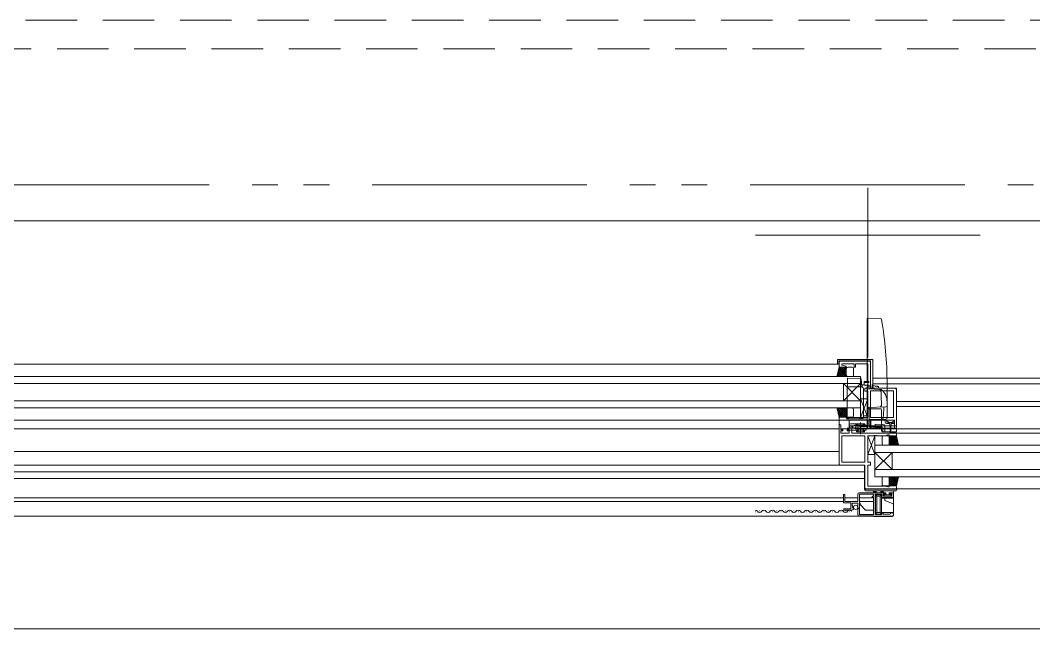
# Model space of a CAD drawing. Units: millimetres at full size. Extents: x -12803 to 120774, y -9413 to 101127.
# Drawn here: x 88900 to 89608, y 6691 to 7116 of the extents above; entities that cross this region are included whole.
import ezdxf

# ---------------------------------------------------------------- set-up
doc = ezdxf.new("R2010")
doc.units = ezdxf.units.MM
doc.header["$LTSCALE"] = 30
doc.linetypes.add('DASHED1', pattern=[1.8, 1.2, -0.6])
doc.linetypes.add('DOUBLE_CHAIN1', pattern=[8.8, 5, -1, 0.6, -0.6, 0.6, -1])
doc.layers.add('0-0_NoName', color=7, linetype='Continuous')
doc.layers.add('2-0_通芯', color=7, linetype='DOUBLE_CHAIN1', lineweight=15)
doc.layers.add('2-A_建具', color=7, linetype='Continuous', lineweight=15)

# ---------------------------------------------------------------- blocks, each defined once
blk = doc.blocks.new('グループ部品-732')
at = {"layer": '2-0_通芯'}
blk.add_line((74361.66, 7001.41), (120774.36, 7001.41), dxfattribs=at)
at = {"layer": '2-A_建具', "linetype": 'DASHED1'}
for p, q in [((86365.36, 7116.41), (90183.36, 7116.41)), ((85739.36, 7096.41), (90809.36, 7096.41))]:
    blk.add_line(p, q, dxfattribs=at)
at = {"layer": '2-A_建具'}
for p, q in [((89491.86, 6880.91), (89491.86, 6999.37)), ((85739.36, 6976.41), (90809.36, 6976.41)), ((89570.36, 6966.41), (89413.36, 6966.41)), ((89491.36, 6907.9), (89491.36, 6864.04)), ((89500.55, 6908.1), (89491.87, 6908.4)), ((89471.86, 6876.11), (88354.36, 6876.11)), ((89470.66, 6879.51), (89495.36, 6879.51)), ((89470.66, 6879.51), (89470.66, 6876.11)), ((89471.86, 6877.81), (89471.86, 6874.61)), ((89493.36, 6878.31), (89472.36, 6878.31)), ((89495.36, 6879.51), (89495.36, 6859.51)), ((89471.86, 6874.11), (89470.36, 6867.61)), ((89476.63, 6874.11), (89470.42, 6867.91)), ((89472.17, 6867.61), (89470.7, 6869.08)), ((89475.21, 6874.11), (89470.85, 6869.74)), ((89473.58, 6867.61), (89470.96, 6870.23)), ((89475, 6867.61), (89471.23, 6871.38)), ((89473.8, 6874.11), (89471.27, 6871.58)), ((89476.41, 6867.61), (89471.49, 6872.53)), ((89476.86, 6872.92), (89471.54, 6867.61)), ((89472.39, 6874.11), (89471.7, 6873.42)), ((89476.86, 6868.58), (89471.76, 6873.68)), ((89476.86, 6874.11), (89471.86, 6874.11)), ((89476.86, 6869.99), (89472.74, 6874.11)), ((89476.86, 6871.51), (89472.96, 6867.61)), ((89476.86, 6871.41), (89474.16, 6874.11)), ((89476.86, 6870.1), (89474.37, 6867.61)), ((89476.86, 6872.82), (89475.57, 6874.11)), ((89476.86, 6867.61), (89476.86, 6874.11)), ((89476.86, 6873.11), (89476.86, 6868.61)), ((89480.86, 6874.11), (89477.86, 6874.11)), ((89481.86, 6868.61), (89481.86, 6873.11)), ((88339.36, 6867.61), (89486.86, 6867.61)), ((89486.86, 6862.61), (88339.36, 6862.61)), ((89470.76, 6867.61), (89470.43, 6867.93)), ((89474.86, 6862.61), (89486.86, 6850.61)), ((89474.86, 6850.61), (89486.86, 6862.61)), ((89474.86, 6862.61), (89474.86, 6850.61)), ((89476.86, 6868.68), (89475.79, 6867.61)), ((89477.86, 6867.61), (89480.86, 6867.61)), ((89486.72, 6866.1), (89477.97, 6866.41)), ((89486.86, 6839.04), (89486.86, 6867.61)), ((89487.2, 6865.65), (89487.66, 6860.42)), ((89492.86, 6864.04), (89489.46, 6864.04)), ((89489.46, 6861.43), (89489.46, 6864.04)), ((89492.86, 6863.37), (89489.46, 6863.37)), ((89494.86, 6862.09), (89494.86, 6858.8)), ((89495.36, 6866.41), (90729.36, 6866.41)), ((90689.36, 6862.51), (89495.36, 6862.51)), ((89505.36, 6863.02), (89505.36, 6838.68)), ((89489.46, 6861.81), (89487.89, 6861.84)), ((89488.86, 6859.07), (89488.86, 6839.3)), ((89489.46, 6861.43), (89492.86, 6861.43)), ((89491.36, 6832.92), (89491.36, 6861.29)), ((89491.36, 6856.92), (89491.59, 6858.47)), ((89492.1, 6858.9), (89500.95, 6858.59)), ((89492.86, 6861.43), (89492.86, 6858.87)), ((89499.36, 6860.36), (89499.36, 6859.51)), ((89511.86, 6859.51), (89511.86, 6828.92)), ((88339.36, 6850.61), (89486.86, 6850.61)), ((89491.86, 6852.04), (89486.86, 6852.04)), ((89491.86, 6852.04), (89486.86, 6839.04)), ((89491.86, 6839.04), (89486.86, 6852.04)), ((89501.36, 6849.92), (89501.36, 6847.22)), ((89505.36, 6847.38), (89505.36, 6849.92)), ((90634.36, 6850.01), (89511.86, 6850.01)), ((88339.36, 6845.61), (89486.86, 6845.61)), ((89471.86, 6839.11), (89470.36, 6845.61)), ((89476.63, 6839.11), (89470.42, 6845.31)), ((89470.76, 6845.61), (89470.43, 6845.29)), ((89472.17, 6845.61), (89470.7, 6844.14)), ((89475.21, 6839.11), (89470.85, 6843.48)), ((89473.58, 6845.61), (89470.96, 6842.99)), ((89475, 6845.61), (89471.23, 6841.84)), ((89473.8, 6839.11), (89471.27, 6841.64)), ((89476.41, 6845.61), (89471.49, 6840.69)), ((89476.86, 6840.3), (89471.54, 6845.61)), ((89476.86, 6844.64), (89471.76, 6839.54)), ((89476.86, 6843.23), (89472.74, 6839.11)), ((89476.86, 6841.71), (89472.96, 6845.61)), ((89476.86, 6841.81), (89474.16, 6839.11)), ((89476.86, 6843.12), (89474.37, 6845.61)), ((89476.86, 6844.54), (89475.79, 6845.61)), ((89476.86, 6845.61), (89476.86, 6838.41)), ((89476.86, 6840.11), (89476.86, 6844.61)), ((89477.86, 6845.61), (89480.86, 6845.61)), ((89481.86, 6844.61), (89481.86, 6840.11)), ((89504.39, 6846.38), (89491.87, 6845.94)), ((89492.36, 6844.92), (89501.22, 6844.92)), ((89492.86, 6845.97), (89492.86, 6832.42)), ((89501.36, 6844.42), (89501.36, 6830.42)), ((90634.36, 6846.61), (89511.86, 6846.61)), ((88325.86, 6837.11), (88913.11, 6837.11)), ((88913.11, 6837.17), (89510.66, 6837.1)), ((89472.16, 6837.11), (88913.11, 6837.11)), ((89472.39, 6839.11), (89471.7, 6839.8)), ((89476.86, 6839.11), (89471.86, 6839.11)), ((89471.86, 6838.61), (89471.86, 6805.71)), ((89471.86, 6837.11), (89493.93, 6837.1)), ((89476.86, 6840.4), (89475.57, 6839.11)), ((89477.36, 6837.92), (89487.89, 6838.29)), ((89477.36, 6837.82), (89491.36, 6838.07)), ((89480.86, 6839.11), (89477.86, 6839.11)), ((89489.36, 6834.61), (89479.86, 6834.61)), ((89482.86, 6833.02), (89482.91, 6833.66)), ((89490.8, 6833.66), (89482.91, 6833.66)), ((89483.86, 6834.52), (89483.86, 6833.02)), ((89486.86, 6834.52), (89483.86, 6834.52)), ((89484.86, 6834.31), (89485.5, 6833.02)), ((89486.86, 6835.45), (89486.86, 6827.42)), ((89488.86, 6834.31), (89488.21, 6833.02)), ((89491.36, 6840.19), (89488.86, 6840.16)), ((89490.86, 6833.02), (89490.8, 6833.66)), ((89492.86, 6837.47), (89501.68, 6837.78)), ((89493.93, 6831.11), (89493.93, 6837.11)), ((89496.96, 6834.36), (89496.86, 6832.12)), ((89496.96, 6834.36), (89502.42, 6834.12)), ((89504.39, 6837.68), (89501.38, 6837.57)), ((89506.51, 6835.21), (89506.51, 6836.01)), ((89506.51, 6835.51), (89509.01, 6835.51)), ((89507.26, 6834.81), (89506.91, 6834.81)), ((89507.51, 6831.31), (89507.26, 6834.81)), ((89508.61, 6834.81), (89508.26, 6834.81)), ((89509.01, 6836.01), (89509.01, 6835.21)), ((89510.66, 6837.1), (89510.66, 6831.61)), ((89471.86, 6831.11), (88294.36, 6831.11)), ((89478.86, 6831.11), (89473.06, 6831.11)), ((89511.86, 6831.52), (89477.43, 6831.52)), ((89477.43, 6830.02), (89490.86, 6830.02)), ((89479.36, 6833.02), (89511.86, 6833.02)), ((89479.36, 6831.52), (89479.36, 6833.02)), ((89481.36, 6833.02), (89481.36, 6831.52)), ((89483.36, 6831.11), (89492.86, 6831.11)), ((89484.06, 6830.02), (89484.06, 6829.02)), ((89489.66, 6829.02), (89484.06, 6829.02)), ((89484.86, 6831.52), (89484.86, 6829.02)), ((89485.16, 6831.52), (89485.16, 6829.02)), ((89488.56, 6831.52), (89488.56, 6829.02)), ((89488.86, 6831.52), (89488.86, 6829.02)), ((89489.66, 6830.02), (89489.66, 6829.02)), ((89490.86, 6830.02), (89490.86, 6831.52)), ((89492.86, 6832.42), (89501.36, 6832.42)), ((89501.36, 6830.92), (89493.36, 6830.92)), ((89493.93, 6831.21), (89508.01, 6831.21)), ((89493.93, 6831.11), (89507.51, 6831.11)), ((89496.86, 6832.12), (89501.36, 6831.92)), ((89496.89, 6832.86), (89500.92, 6832.68)), ((89502.36, 6831.18), (89502.36, 6829.01)), ((89502.86, 6828.92), (89511.86, 6828.92)), ((89503.86, 6828.92), (89503.86, 6832.62)), ((89506.86, 6819.61), (89506.86, 6826.81)), ((89507.51, 6831.31), (89507.51, 6828.36)), ((89508.01, 6828.21), (89511.86, 6828.21)), ((89510.66, 6831.61), (89511.86, 6831.61)), ((89511.86, 6826.61), (89511.86, 6828.21)), ((89511.86, 6828.01), (90629.36, 6828.01)), ((89496.86, 6826.18), (89491.86, 6813.18)), ((89496.86, 6813.18), (89491.86, 6826.18)), ((89496.86, 6797.61), (89496.86, 6826.18)), ((89496.86, 6819.61), (90644.36, 6819.61)), ((89501.86, 6820.61), (89501.86, 6825.11)), ((89502.86, 6826.11), (89505.86, 6826.11)), ((89505.86, 6819.61), (89502.86, 6819.61)), ((89506.86, 6821.99), (89510.97, 6826.11)), ((89506.86, 6823.41), (89509.56, 6826.11)), ((89506.86, 6824.82), (89508.14, 6826.11)), ((89506.86, 6826.11), (89511.86, 6826.11)), ((89506.86, 6820.58), (89511.96, 6825.68)), ((89506.86, 6825.11), (89506.86, 6820.61)), ((89506.86, 6824.92), (89512.17, 6819.61)), ((89506.86, 6823.51), (89510.76, 6819.61)), ((89506.86, 6822.1), (89509.34, 6819.61)), ((89506.86, 6820.68), (89507.93, 6819.61)), ((89507.08, 6826.11), (89513.29, 6819.91)), ((89507.3, 6819.61), (89512.22, 6824.53)), ((89508.5, 6826.11), (89512.86, 6821.74)), ((89508.71, 6819.61), (89512.49, 6823.38)), ((89509.91, 6826.11), (89512.44, 6823.58)), ((89510.13, 6819.61), (89512.75, 6822.23)), ((89511.33, 6826.11), (89512.01, 6825.42)), ((89511.54, 6819.61), (89513.02, 6821.08)), ((89511.86, 6826.11), (89513.36, 6819.61)), ((89512.96, 6819.61), (89513.28, 6819.93)), ((89471.86, 6815.21), (88325.38, 6815.21)), ((89491.86, 6813.18), (89496.86, 6813.18)), ((89496.86, 6814.61), (90644.36, 6814.61)), ((89508.86, 6814.61), (89496.86, 6802.61)), ((89508.86, 6802.61), (89496.86, 6814.61)), ((89508.86, 6814.61), (89508.86, 6802.61)), ((88913.11, 6801.11), (88316.36, 6801.11)), ((89489.66, 6801.11), (88913.11, 6801.11)), ((89489.66, 6788.81), (89489.66, 6805.12)), ((89489.86, 6805.12), (89489.66, 6805.12)), ((90644.36, 6802.61), (89496.86, 6802.61)), ((88284.86, 6796.41), (89489.66, 6796.41)), ((89496.86, 6797.61), (90644.36, 6797.61)), ((89501.86, 6796.61), (89501.86, 6792.11)), ((89505.86, 6797.61), (89502.86, 6797.61)), ((89502.86, 6791.11), (89505.86, 6791.11)), ((89506.86, 6792.3), (89512.17, 6797.61)), ((89506.86, 6793.71), (89510.76, 6797.61)), ((89506.86, 6795.12), (89509.34, 6797.61)), ((89506.86, 6797.61), (89506.86, 6790.41)), ((89506.86, 6796.54), (89507.93, 6797.61)), ((89506.86, 6796.64), (89511.96, 6791.54)), ((89506.86, 6792.11), (89506.86, 6796.61)), ((89506.86, 6795.23), (89510.97, 6791.11)), ((89506.86, 6793.81), (89509.56, 6791.11)), ((89506.86, 6792.4), (89508.14, 6791.11)), ((89506.86, 6791.11), (89511.86, 6791.11)), ((89507.08, 6791.11), (89513.29, 6797.31)), ((89507.3, 6797.61), (89512.22, 6792.69)), ((89508.5, 6791.11), (89512.86, 6795.48)), ((89508.71, 6797.61), (89512.49, 6793.84)), ((89509.91, 6791.11), (89512.44, 6793.64)), ((89510.13, 6797.61), (89512.75, 6794.99)), ((89511.33, 6791.11), (89512.01, 6791.8)), ((89511.54, 6797.61), (89513.02, 6796.14)), ((89511.86, 6791.11), (89513.36, 6797.61)), ((89512.96, 6797.61), (89513.28, 6797.29)), ((89474.86, 6784.71), (89474.86, 6779.81)), ((89504.46, 6786.41), (89485.86, 6786.41)), ((89489.66, 6788.81), (89512.16, 6788.81)), ((89490.36, 6789.11), (90070.61, 6789.11)), ((89511.16, 6787.81), (89490.66, 6787.81)), ((89495.86, 6787.76), (89495.86, 6786.41)), ((89496.36, 6786.41), (89496.36, 6787.75)), ((89496.36, 6786.91), (89496.86, 6786.91)), ((89496.86, 6787.75), (89496.86, 6786.41)), ((89497.16, 6771.29), (89497.16, 6785.23)), ((89497.16, 6784.91), (89501.46, 6784.91)), ((89497.16, 6784.91), (89498.16, 6783.91)), ((89497.32, 6786.41), (89497.32, 6787.74)), ((89497.82, 6787.74), (89497.82, 6786.41)), ((89500.46, 6783.91), (89501.46, 6784.91)), ((89500.9, 6786.41), (89500.9, 6787.71)), ((89501.39, 6787.71), (89501.39, 6786.41)), ((89501.46, 6785.29), (89501.46, 6771.23)), ((89501.86, 6786.41), (89501.86, 6787.7)), ((89501.86, 6786.91), (89502.36, 6786.91)), ((89502.36, 6787.7), (89502.36, 6786.41)), ((89508.66, 6784.11), (89502.66, 6784.11)), ((89502.86, 6787.69), (89502.86, 6786.41)), ((89504.46, 6786.41), (89504.46, 6784.96)), ((89506.86, 6784.96), (89506.86, 6786.41)), ((89506.86, 6786.41), (89509.86, 6786.41)), ((89508.16, 6784.96), (89508.16, 6784.11)), ((89509.86, 6770.81), (89509.86, 6787.73)), ((89509.86, 6784.01), (89509.86, 6785.41)), ((89511.86, 6789.11), (89511.86, 6790.61)), ((89512.16, 6789.11), (89512.16, 6788.81)), ((89474.86, 6782.91), (88337.36, 6782.91)), ((89474.86, 6780.21), (88337.36, 6780.21)), ((89475.86, 6782.91), (89484.86, 6782.91)), ((89486.16, 6782.91), (89495.86, 6782.91)), ((89486.16, 6780.21), (89495.86, 6780.21)), ((89486.46, 6779.11), (89486.16, 6779.11)), ((89486.46, 6779.11), (89486.46, 6778.11)), ((89486.46, 6778.11), (89490.26, 6774.31)), ((89495.86, 6771.3), (89495.86, 6782.94)), ((89498.16, 6783.91), (89498.16, 6772.51)), ((89500.46, 6783.91), (89498.16, 6783.91)), ((89500.46, 6772.51), (89500.46, 6783.91)), ((89508.86, 6782.71), (89501.46, 6782.71)), ((89503.86, 6780.89), (89503.86, 6782.71)), ((89509.2, 6778.95), (89503.86, 6780.89)), ((89508.86, 6770.11), (88303.36, 6770.11)), ((89413.36, 6773.05), (89413.26, 6773.05)), ((89416.36, 6773.81), (89416.16, 6773.81)), ((89419.36, 6773.05), (89419.16, 6773.05)), ((89422.36, 6773.81), (89422.16, 6773.81)), ((89425.36, 6773.05), (89425.16, 6773.05)), ((89428.36, 6773.81), (89428.16, 6773.81)), ((89431.36, 6773.05), (89431.16, 6773.05)), ((89434.36, 6773.81), (89434.16, 6773.81)), ((89437.36, 6773.05), (89437.16, 6773.05)), ((89440.36, 6773.81), (89440.16, 6773.81)), ((89443.36, 6773.05), (89443.16, 6773.05)), ((89446.36, 6773.81), (89446.16, 6773.81)), ((89449.36, 6773.05), (89449.16, 6773.05)), ((89452.36, 6773.81), (89452.16, 6773.81)), ((89455.36, 6773.05), (89455.16, 6773.05)), ((89458.36, 6773.81), (89458.16, 6773.81)), ((89461.36, 6773.05), (89461.16, 6773.05)), ((89464.36, 6773.81), (89464.16, 6773.81)), ((89467.36, 6773.05), (89467.16, 6773.05)), ((89470.36, 6773.81), (89470.16, 6773.81)), ((89473.36, 6773.05), (89473.16, 6773.05)), ((89475.26, 6774.31), (89480.76, 6774.31)), ((89476.36, 6773.81), (89476.16, 6773.81)), ((89479.36, 6773.05), (89479.16, 6773.05)), ((89486.16, 6771.31), (89495.86, 6771.31)), ((89490.26, 6774.31), (89495.86, 6774.31)), ((89495.86, 6770.11), (89495.86, 6769.81)), ((89498.16, 6772.51), (89500.46, 6772.51)), ((89500.46, 6772.51), (89501.46, 6771.51)), ((89501.46, 6772.61), (89509.86, 6772.61)), ((89509.86, 6771.11), (89509.86, 6771.81)), ((89495.86, 6769.81), (89508.86, 6769.81)), ((90567.86, 6691.41), (85980.86, 6691.41))]:
    blk.add_line(p, q, dxfattribs=at)
for points in [[(89493.86, 6878.51), (89471.66, 6878.51), (89471.66, 6876.11)], [(89476.63, 6874.7), (89473.79, 6875.46), (89473.79, 6876.38), (89482.36, 6876.38), (89482.36, 6874.11), (89483.36, 6874.11), (89483.36, 6876.38), (89491.86, 6876.38), (89491.86, 6859.51), (89489.86, 6859.51), (89489.86, 6857.41), (89490.66, 6857.41)], [(89511.86, 6859.51), (89493.86, 6859.51), (89493.86, 6878.51)], [(89487.66, 6860.42), (89477.66, 6860.42), (89477.66, 6866.11)], [(89477.36, 6837.82), (89477.36, 6860.42), (89487.89, 6860.05), (89487.89, 6861.84)], [(89490.98, 6857.58), (89491.86, 6857.58), (89491.86, 6839.04), (89486.81, 6839.04)], [(89471.86, 6837.11), (89491.93, 6837.11), (89491.93, 6832.61)], [(89478.86, 6837.11), (89478.86, 6830.41), (89477.46, 6830.41), (89477.46, 6829.61), (89478.86, 6829.61), (89478.86, 6828.11), (89473.06, 6828.11), (89473.06, 6829.61), (89474.46, 6829.61), (89474.46, 6830.41), (89473.06, 6830.41), (89473.06, 6833.51)], [(89485.9, 6839.04), (89479.59, 6839.04), (89477.86, 6838.41), (89476.86, 6838.41)], [(89511.86, 6828.11), (89480.79, 6828.11), (89480.79, 6833.11), (89483.66, 6833.11), (89489.4, 6833.61)], [(89493.86, 6832.11), (89493.86, 6837.11), (89503.96, 6837.11), (89503.96, 6835.81)], [(89504.96, 6834.81), (89506.26, 6834.81), (89506.26, 6835.61), (89505.16, 6835.61), (89505.16, 6837.11), (89510.36, 6837.11), (89510.36, 6835.61), (89509.26, 6835.61), (89509.26, 6834.81), (89510.66, 6834.81)], [(89505.46, 6837.11), (89505.46, 6836.01), (89506.51, 6836.01)], [(89508.01, 6828.21), (89508.01, 6831.31), (89508.26, 6834.81)], [(89509.01, 6836.01), (89510.06, 6836.01), (89510.06, 6837.11)], [(89491.93, 6832.61), (89489.05, 6832.61), (89483.31, 6832.11)], [(89497.81, 6826.18), (89504.13, 6826.18), (89505.86, 6826.81), (89506.86, 6826.81)], [(89508.01, 6831.11), (90679.16, 6831.11), (90679.16, 6831.91), (90678.06, 6831.91), (90678.06, 6833.41), (90683.26, 6833.41), (90683.26, 6831.91), (90682.16, 6831.91), (90682.16, 6831.11), (90689.36, 6831.11)], [(89492.73, 6807.64), (89491.86, 6807.64), (89491.86, 6826.18), (89496.9, 6826.18)], [(88294.36, 6805.71), (89489.86, 6805.71), (89489.86, 6789.61)], [(89506.86, 6790.41), (89505.86, 6790.41), (89504.13, 6791.04), (89491.86, 6791.04), (89491.86, 6805.71), (89493.86, 6805.71), (89493.86, 6807.81), (89493.06, 6807.81)], [(89484.86, 6785.41), (89484.86, 6780.21), (89475.86, 6780.21), (89475.86, 6784.71)], [(89490.66, 6787.81), (89489.95, 6788.1), (89489.66, 6788.81)], [(89507.36, 6771.51), (89502.66, 6771.51), (89502.66, 6772.31), (89501.66, 6772.31), (89501.66, 6771.21), (89497.06, 6771.21), (89497.06, 6785.31), (89501.66, 6785.31), (89501.66, 6783.01), (89508.86, 6783.01)], [(89502.66, 6784.11), (89502.66, 6785.61), (89504.16, 6785.61), (89504.16, 6786.41)], [(89503.16, 6784.11), (89503.16, 6784.96), (89508.16, 6784.96)], [(89507.16, 6786.41), (89507.16, 6785.61), (89508.66, 6785.61), (89508.66, 6784.11)], [(89512.16, 6788.81), (89511.86, 6788.1), (89511.16, 6787.81)], [(89475.36, 6779.31), (89479.96, 6779.31), (89479.96, 6775.11), (89475.26, 6775.11), (89475.26, 6774.31)], [(89482.06, 6775.49), (89481.8, 6775.7), (89481.49, 6775.62), (89481.22, 6776.09), (89481.78, 6776.65), (89481.67, 6776.91), (89481.06, 6776.91), (89481.06, 6779.11), (89484.86, 6779.11), (89484.86, 6776.11), (89485.16, 6775.81), (89485.31, 6775.48), (89484.86, 6774.94), (89484.86, 6771.11)], [(89501.46, 6771.51), (89497.16, 6771.51), (89498.16, 6772.51)], [(89509.36, 6772.31), (89508.16, 6772.31), (89507.86, 6772.01)]]:
    blk.add_lwpolyline(points, dxfattribs=at)
for points in [[(89493.86, 6839.04), (89509.93, 6839.04), (89509.93, 6857.58), (89493.86, 6857.58)], [(89473.79, 6807.64), (89489.86, 6807.64), (89489.86, 6826.18), (89473.79, 6826.18)], [(89486.16, 6771.01), (89495.86, 6771.01), (89495.86, 6783.21), (89495.06, 6783.21), (89495.06, 6784.11), (89495.86, 6784.11), (89495.86, 6785.51), (89486.16, 6785.51)]]:
    blk.add_lwpolyline(points, close=True, dxfattribs=at)
blk.add_circle((89483.37, 6776.21), 1.45, dxfattribs=at)
for centre, radius, start, end in [((89491.86, 6907.9), 0.5, 88, 180), ((89500.51, 6907.1), 1, 9.79346, 88), ((89240.36, 6862.2), 265, 0.17857, 9.79346), ((89471.66, 6878.51), 1, 90, 179.99999), ((89472.36, 6877.81), 0.5, 90, 180), ((89493.36, 6877.81), 0.5, 0, 90), ((89494.36, 6878.51), 1, 0, 90), ((89472.36, 6874.61), 0.5, 180, 270), ((89476.56, 6874.41), 0.3, 270, 75), ((89477.86, 6873.11), 1, 90.0001, 180.0001), ((89480.86, 6873.11), 1, 0.0001, 90.0001), ((89477.86, 6868.61), 1, 180.0001, 270.0001), ((89477.96, 6866.11), 0.3, 88, 180), ((89480.86, 6868.61), 1, 270.0001, 0.0001), ((89486.7, 6865.6), 0.5, 5, 88.02699), ((89487.86, 6859.07), 1, 0, 90), ((89487.86, 6859.05), 1, 0, 88), ((89490.66, 6857.61), 0.2, 270, 324.90037), ((89490.98, 6857.38), 0.2, 90, 144.90037), ((89490.86, 6861.29), 0.5, 0, 16.57035), ((89492.08, 6858.4), 0.5, 88, 171.46923), ((89494.36, 6860.01), 0.5, 180, 270), ((89495.86, 6861.5), 0.5, 180, 268.6024), ((89495.36, 6841.01), 20, 81.24067, 88.6024), ((89495.36, 6841.01), 20, 79.17457, 81.24067), ((89499.06, 6860.36), 0.3, 0, 79.17457), ((89499.98, 6857.62), 1, 5.53061, 88), ((89500.89, 6857.59), 1, 49.17186, 88), ((89420.36, 6849.91), 81, 0.00856, 5.53061), ((89494.36, 6850.02), 11, 359.4814, 49.17186), ((89510.86, 6858.51), 1, 0, 90), ((89477.86, 6844.61), 1, 89.9999, 179.9999), ((89480.86, 6844.61), 1, 359.9999, 89.9999), ((89491.86, 6846.44), 0.5, 180, 272), ((89492.36, 6845.92), 1, 180, 270), ((89500.36, 6847.22), 1, 272, 0), ((89500.36, 6844.42), 1, 0, 30), ((89388.06, 6848.42), 115, 355.1492, 358.95761), ((89504.36, 6847.38), 1, 272, 0), ((89472.36, 6838.61), 0.5, 90, 180), ((89472.46, 6833.51), 0.6, 0, 180), ((89477.86, 6840.11), 1, 179.9999, 269.9999), ((89479.86, 6833.61), 1, 90, 180), ((89480.86, 6840.11), 1, 269.9999, 359.9999), ((89486.86, 6825.02), 9.5, 65.47227, 114.52773), ((89485.9, 6838.84), 0.2, 23.57818, 90), ((89486.36, 6839.04), 0.3, 203.57818, 336.42182), ((89486.81, 6838.84), 0.2, 90, 156.42182), ((89486.9, 6838.84), 0.2, 23.57818, 90), ((89487.36, 6839.04), 0.3, 203.57818, 336.42182), ((89487.81, 6838.84), 0.2, 90, 156.42182), ((89487.86, 6839.29), 1, 272, 0), ((89489.36, 6834.11), 0.5, 275, 90), ((89501.65, 6838.78), 1, 272, 355.1492), ((89502.36, 6832.62), 1.5, 15.61325, 87.4552), ((89504.96, 6835.81), 1, 180, 270), ((89504.36, 6838.68), 1, 272, 0), ((89506.91, 6835.21), 0.4, 180, 270), ((89508.61, 6835.21), 0.4, 270, 0), ((89483.36, 6831.61), 0.5, 95, 270), ((89493.36, 6832.92), 2, 180, 270), ((89492.86, 6832.11), 1, 270, 0), ((89496.36, 6826.18), 0.3, 23.57818, 156.42182), ((89497.36, 6826.18), 0.3, 23.57818, 156.42182), ((89500.86, 6831.18), 1.5, 0, 87.4552), ((89502.86, 6830.42), 1.5, 180, 270), ((89502.36, 6832.62), 1.5, 0, 15.61325), ((89507.76, 6828.36), 0.25, 180, 0), ((89511.26, 6832.21), 0.6, 180, 0), ((89511.36, 6826.61), 0.5, 270, 0), ((89495.9, 6826.38), 0.2, 270, 336.42182), ((89496.81, 6826.38), 0.2, 203.57818, 270), ((89496.9, 6826.38), 0.2, 270, 336.42182), ((89497.81, 6826.38), 0.2, 203.57818, 270), ((89502.86, 6825.11), 1, 89.9999, 179.9999), ((89502.86, 6820.61), 1, 179.9999, 269.9999), ((89505.86, 6825.11), 1, 359.9999, 89.9999), ((89505.86, 6820.61), 1, 269.9999, 359.9999), ((89472.86, 6806.71), 1, 180, 270), ((89492.73, 6807.84), 0.2, 270, 324.90037), ((89493.06, 6807.61), 0.2, 90, 144.90037), ((89502.86, 6796.61), 1, 90.0001, 180.0001), ((89502.86, 6792.11), 1, 180.0001, 270.0001), ((89505.86, 6796.61), 1, 0.0001, 90.0001), ((89505.86, 6792.11), 1, 270.0001, 0.0001), ((89511.36, 6790.61), 0.5, 0, 90), ((89475.36, 6784.71), 0.5, 359.99999, 180.00001), ((89485.86, 6785.41), 1, 90.00001, 179.99999), ((89490.66, 6788.81), 1, 180, 270), ((89490.36, 6789.61), 0.5, 180, 270), ((89508.86, 6785.41), 1, 0.00001, 89.99999), ((89508.86, 6784.01), 1, 270.00001, 359.99999), ((89511.16, 6788.81), 1, 270, 0), ((89475.36, 6779.81), 0.5, 180.00001, 269.99999), ((89508.86, 6783.71), 1, 270, 0), ((89508.86, 6778.01), 1, 0, 70), ((89413.26, 6772.59), 1.72, 29.20254, 90.153), ((89416.26, 6774.27), 1.72, 209.20254, 330.79746), ((89419.26, 6772.59), 1.72, 29.20254, 150.79746), ((89422.26, 6774.27), 1.72, 209.20254, 330.79746), ((89425.26, 6772.59), 1.72, 29.20254, 150.79746), ((89428.26, 6774.27), 1.72, 209.20254, 330.79746), ((89431.26, 6772.59), 1.72, 29.20254, 150.79746), ((89434.26, 6774.27), 1.72, 209.20254, 330.79746), ((89437.26, 6772.59), 1.72, 29.20254, 150.79746), ((89440.26, 6774.27), 1.72, 209.20254, 330.79746), ((89443.26, 6772.59), 1.72, 29.20254, 150.79746), ((89446.26, 6774.27), 1.72, 209.20254, 330.79746), ((89449.26, 6772.59), 1.72, 29.20254, 150.79746), ((89452.26, 6774.27), 1.72, 209.20254, 330.79746), ((89455.26, 6772.59), 1.72, 29.20254, 150.79746), ((89458.26, 6774.27), 1.72, 209.20254, 330.79746), ((89461.26, 6772.59), 1.72, 29.20254, 150.79746), ((89464.26, 6774.27), 1.72, 209.20254, 330.79746), ((89467.26, 6772.59), 1.72, 29.20254, 150.79746), ((89470.26, 6774.27), 1.72, 209.20254, 330.79746), ((89473.26, 6772.59), 1.72, 29.20254, 150.79746), ((89476.26, 6774.27), 1.72, 209.20254, 330.79746), ((89479.26, 6772.59), 1.72, 29.20254, 150.79746), ((89480.76, 6775.61), 1.3, 269.99998, 354.7841), ((89485.86, 6771.11), 1, 180.00001, 269.99999), ((89507.36, 6772.01), 0.5, 270.00001, 359.99999), ((89508.86, 6771.11), 1, 270.00001, 359.99999), ((89508.86, 6770.81), 1, 270, 0), ((89509.36, 6771.81), 0.5, 0.00001, 89.99999)]:
    blk.add_arc(centre, radius, start, end, dxfattribs=at)

msp = doc.modelspace()

# ---------------------------------------------------------------- block references
at = {"layer": '0-0_NoName'}
msp.add_blockref('グループ部品-732', (0, 0), dxfattribs=at)

doc.saveas('drawing.dxf')
